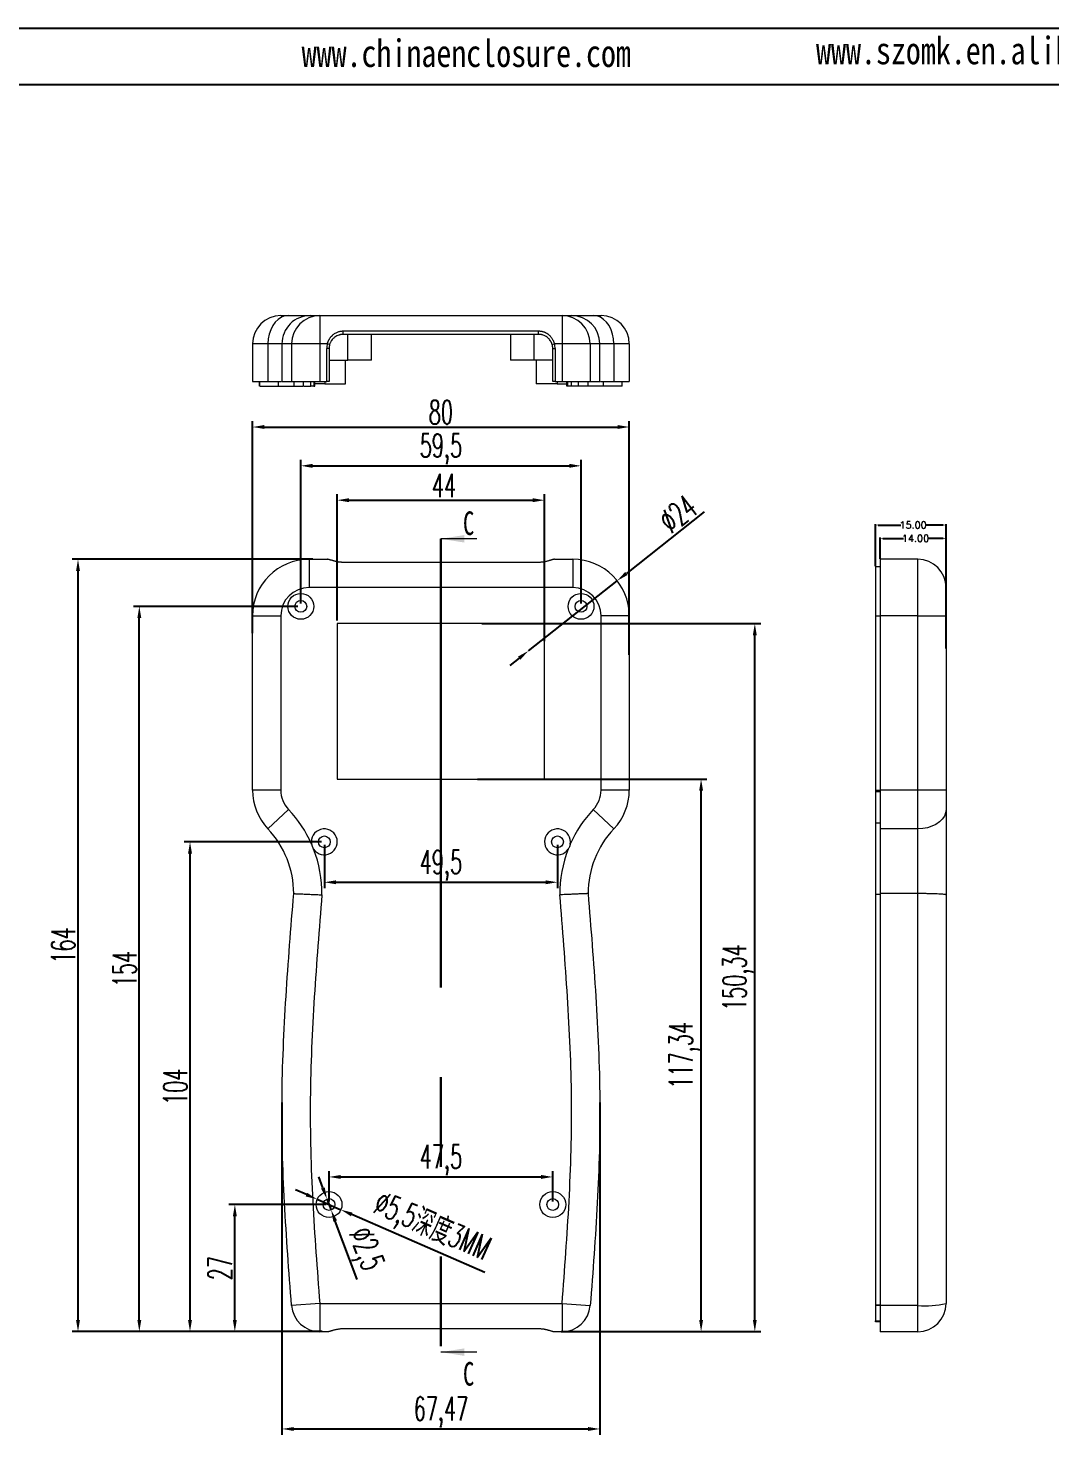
# Model space of a CAD drawing. Header units: inches. Extents: x 1209 to 3085, y 1126 to 1627.
# Drawn here: x 2176.6 to 2393.6, y 1328.6 to 1627.3 of the extents above; entities that cross this region are included whole.
import ezdxf

# ---------------------------------------------------------------- set-up
doc = ezdxf.new("R2010")
doc.units = ezdxf.units.IN
doc.header["$LTSCALE"] = 15
doc.linetypes.add('PHANTOM', pattern=[12.7, 6.35, -1.27, 1.27, -1.27, 1.27, -1.27])
doc.layers.add('文字', color=81, linetype='Continuous')
doc.styles.add('SLDTEXTSTYLE2', font='TXT', dxfattribs={"width": 0.6, "bigfont": 'bigfont'})
doc.styles.add('SLDTEXTSTYLE6', font='TXT', dxfattribs={"width": 0.7})
doc.styles.get("Standard").update_dxf_attribs({"font": 'txt', "bigfont": 'gbcbig.shx'})
doc.styles.add('宋体', font='', dxfattribs={"width": 0.8, "height": 3.5})
doc.styles.get('宋体').set_extended_font_data('SimSun')
doc.dimstyles.new('2', dxfattribs={"dimtxt": 1.5, "dimasz": 0.6, "dimexe": 0.18, "dimexo": 0.0625, "dimgap": 0.09, "dimtad": 0, "dimtih": 1, "dimtoh": 1, "dimzin": 0, "dimdsep": 46, "dimtxsty": 'Standard', "dimcen": 0, "dimadec": 0, "dimazin": 2, "dimtfac": 1, "dimtofl": 0, "dimtmove": 0, "dimatfit": 3, "dimfxl": 1, "dimtolj": 1, "dimtzin": 0, "dimarcsym": 0})
doc.dimstyles.new('5', dxfattribs={"dimtxt": 5, "dimasz": 2.5, "dimexe": 1.25, "dimexo": 0.625, "dimtad": 1, "dimtxsty": 'SLDTEXTSTYLE2', "dimcen": 2.5, "dimclrd": 256, "dimclre": 256, "dimclrt": 256, "dimadec": 0, "dimazin": 0, "dimtfac": 1, "dimtmove": 0, "dimatfit": 3, "dimfxl": 1, "dimarcsym": 0})

# ---------------------------------------------------------------- blocks, each defined once
blk = doc.blocks.new('*D81')
at = {"color": 0, "lineweight": -2, "transparency": 16777216}
for p, q in [((2356.53, 1513.09), (2356.53, 1521.97)), ((2357.13, 1521.79), (2361.94, 1521.79)), ((2370.93, 1521.79), (2367.12, 1521.79)), ((2371.53, 1505.59), (2371.53, 1521.97))]:
    blk.add_line(p, q, dxfattribs=at)
at = {"color": 0, "transparency": 16777216}
for points in [[(2357.13, 1521.89), (2357.13, 1521.69), (2356.53, 1521.79)], [(2370.93, 1521.89), (2370.93, 1521.69), (2371.53, 1521.79)]]:
    blk.add_solid(points, dxfattribs=at)
at = {"layer": 'Defpoints', "color": 0, "transparency": 16777216}
for p in [(2371.53, 1521.79), (2356.53, 1513.03), (2371.53, 1505.53)]:
    blk.add_point(p, dxfattribs=at)
at = {"color": 0, "transparency": 16777216, "insert": (2364.53, 1521.79), "char_height": 1.5, "attachment_point": 5}
blk.add_mtext('\\A1;15.00', dxfattribs=at)
blk = doc.blocks.new('*D82')
at = {"color": 0, "lineweight": -2, "transparency": 16777216}
for p, q in [((2357.53, 1514.59), (2357.53, 1519.15)), ((2358.13, 1518.97), (2362.47, 1518.97)), ((2370.93, 1518.97), (2367.65, 1518.97)), ((2371.53, 1495.59), (2371.53, 1519.15))]:
    blk.add_line(p, q, dxfattribs=at)
at = {"color": 0, "transparency": 16777216}
for points in [[(2358.13, 1519.07), (2358.13, 1518.87), (2357.53, 1518.97)], [(2370.93, 1519.07), (2370.93, 1518.87), (2371.53, 1518.97)]]:
    blk.add_solid(points, dxfattribs=at)
at = {"layer": 'Defpoints', "color": 0, "transparency": 16777216}
for p in [(2371.53, 1518.97), (2357.53, 1514.53), (2371.53, 1495.52)]:
    blk.add_point(p, dxfattribs=at)
at = {"color": 0, "transparency": 16777216, "insert": (2365.06, 1518.97), "char_height": 1.5, "attachment_point": 5}
blk.add_mtext('\\A1;14.00', dxfattribs=at)
blk = doc.blocks.new('*D83')
at = {"lineweight": -2, "transparency": 16777216}
for p, q in [((2224.28, 1498.82), (2224.28, 1543.86)), ((2226.78, 1542.61), (2301.78, 1542.61)), ((2304.28, 1494.27), (2304.28, 1543.86))]:
    blk.add_line(p, q, dxfattribs=at)
at = {"transparency": 16777216}
for points in [[(2226.78, 1543.03), (2226.78, 1542.2), (2224.28, 1542.61)], [(2301.78, 1543.03), (2301.78, 1542.2), (2304.28, 1542.61)]]:
    blk.add_solid(points, dxfattribs=at)
at = {"layer": 'Defpoints', "color": 0, "transparency": 16777216}
for p in [(2304.28, 1542.61), (2224.28, 1498.2), (2304.28, 1493.64)]:
    blk.add_point(p, dxfattribs=at)
at = {"transparency": 16777216, "insert": (2264.28, 1545.74), "char_height": 5, "attachment_point": 5, "style": 'SLDTEXTSTYLE2'}
blk.add_mtext('80', dxfattribs=at)
blk = doc.blocks.new('*D84')
at = {"lineweight": -2, "transparency": 16777216}
for p, q in [((2237.11, 1514.53), (2185.98, 1514.53)), ((2187.23, 1353.03), (2187.23, 1512.03)), ((2238.75, 1350.53), (2185.98, 1350.53))]:
    blk.add_line(p, q, dxfattribs=at)
at = {"transparency": 16777216}
for points in [[(2186.81, 1512.03), (2187.64, 1512.03), (2187.23, 1514.53)], [(2186.81, 1353.03), (2187.64, 1353.03), (2187.23, 1350.53)]]:
    blk.add_solid(points, dxfattribs=at)
at = {"layer": 'Defpoints', "color": 0, "transparency": 16777216}
for p in [(2187.23, 1514.53), (2237.74, 1514.53), (2239.37, 1350.53)]:
    blk.add_point(p, dxfattribs=at)
at = {"transparency": 16777216, "insert": (2184.1, 1432.53), "char_height": 5, "attachment_point": 5, "rotation": 90, "style": 'SLDTEXTSTYLE2'}
blk.add_mtext('164', dxfattribs=at)
blk = doc.blocks.new('*D85')
at = {"lineweight": -2, "transparency": 16777216}
for p, q in [((2239.91, 1377.53), (2219.28, 1377.53)), ((2220.53, 1353.03), (2220.53, 1375.03)), ((2222.45, 1350.53), (2219.28, 1350.53))]:
    blk.add_line(p, q, dxfattribs=at)
at = {"transparency": 16777216}
for points in [[(2220.11, 1375.03), (2220.95, 1375.03), (2220.53, 1377.53)], [(2220.11, 1353.03), (2220.95, 1353.03), (2220.53, 1350.53)]]:
    blk.add_solid(points, dxfattribs=at)
at = {"layer": 'Defpoints', "color": 0, "transparency": 16777216}
for p in [(2220.53, 1377.53), (2240.53, 1377.53), (2223.07, 1350.53)]:
    blk.add_point(p, dxfattribs=at)
at = {"transparency": 16777216, "insert": (2217.4, 1364.03), "char_height": 5, "attachment_point": 5, "rotation": 90, "style": 'SLDTEXTSTYLE2'}
blk.add_mtext('27', dxfattribs=at)
blk = doc.blocks.new('*D86')
at = {"lineweight": -2, "transparency": 16777216}
for p, q in [((2238.91, 1454.53), (2209.76, 1454.53)), ((2211.01, 1353.03), (2211.01, 1452.03)), ((2216.53, 1350.53), (2209.76, 1350.53))]:
    blk.add_line(p, q, dxfattribs=at)
at = {"transparency": 16777216}
for points in [[(2210.59, 1452.03), (2211.43, 1452.03), (2211.01, 1454.53)], [(2210.59, 1353.03), (2211.43, 1353.03), (2211.01, 1350.53)]]:
    blk.add_solid(points, dxfattribs=at)
at = {"layer": 'Defpoints', "color": 0, "transparency": 16777216}
for p in [(2211.01, 1454.53), (2239.53, 1454.53), (2217.15, 1350.53)]:
    blk.add_point(p, dxfattribs=at)
at = {"transparency": 16777216, "insert": (2207.89, 1402.53), "char_height": 5, "attachment_point": 5, "rotation": 90, "style": 'SLDTEXTSTYLE2'}
blk.add_mtext('104', dxfattribs=at)
blk = doc.blocks.new('*D87')
at = {"lineweight": -2, "transparency": 16777216}
for p, q in [((2233.91, 1504.53), (2199, 1504.53)), ((2200.25, 1353.03), (2200.25, 1502.03)), ((2239.04, 1350.53), (2199, 1350.53))]:
    blk.add_line(p, q, dxfattribs=at)
at = {"transparency": 16777216}
for points in [[(2199.83, 1502.03), (2200.67, 1502.03), (2200.25, 1504.53)], [(2199.83, 1353.03), (2200.67, 1353.03), (2200.25, 1350.53)]]:
    blk.add_solid(points, dxfattribs=at)
at = {"layer": 'Defpoints', "color": 0, "transparency": 16777216}
for p in [(2200.25, 1504.53), (2234.53, 1504.53), (2239.67, 1350.53)]:
    blk.add_point(p, dxfattribs=at)
at = {"transparency": 16777216, "insert": (2197.13, 1427.53), "char_height": 5, "attachment_point": 5, "rotation": 90, "style": 'SLDTEXTSTYLE2'}
blk.add_mtext('154', dxfattribs=at)
blk = doc.blocks.new('*D88')
at = {"lineweight": -2, "transparency": 16777216}
for p, q in [((2272.04, 1467.87), (2320.77, 1467.87)), ((2319.52, 1353.03), (2319.52, 1465.37)), ((2289.81, 1350.53), (2320.77, 1350.53))]:
    blk.add_line(p, q, dxfattribs=at)
at = {"transparency": 16777216}
for points in [[(2319.11, 1465.37), (2319.94, 1465.37), (2319.52, 1467.87)], [(2319.11, 1353.03), (2319.94, 1353.03), (2319.52, 1350.53)]]:
    blk.add_solid(points, dxfattribs=at)
at = {"layer": 'Defpoints', "color": 0, "transparency": 16777216}
for p in [(2271.42, 1467.87), (2319.52, 1467.87), (2289.19, 1350.53)]:
    blk.add_point(p, dxfattribs=at)
at = {"transparency": 16777216, "insert": (2315.98, 1409.2), "char_height": 5, "attachment_point": 5, "rotation": 90, "style": 'SLDTEXTSTYLE2'}
blk.add_mtext('117,34', dxfattribs=at)
blk = doc.blocks.new('*D89')
at = {"lineweight": -2, "transparency": 16777216}
for p, q in [((2272.97, 1500.87), (2332.18, 1500.87)), ((2330.93, 1353.03), (2330.93, 1498.37)), ((2289.81, 1350.53), (2332.18, 1350.53))]:
    blk.add_line(p, q, dxfattribs=at)
at = {"transparency": 16777216}
for points in [[(2330.51, 1498.37), (2331.34, 1498.37), (2330.93, 1500.87)], [(2330.51, 1353.03), (2331.34, 1353.03), (2330.93, 1350.53)]]:
    blk.add_solid(points, dxfattribs=at)
at = {"layer": 'Defpoints', "color": 0, "transparency": 16777216}
for p in [(2272.35, 1500.87), (2330.93, 1500.87), (2289.19, 1350.53)]:
    blk.add_point(p, dxfattribs=at)
at = {"transparency": 16777216, "insert": (2327.38, 1425.7), "char_height": 5, "attachment_point": 5, "rotation": 90, "style": 'SLDTEXTSTYLE2'}
blk.add_mtext('150,34', dxfattribs=at)
blk = doc.blocks.new('*D90')
at = {"lineweight": -2, "transparency": 16777216}
for p, q in [((2242.28, 1501.5), (2242.28, 1528.32)), ((2244.78, 1527.07), (2283.78, 1527.07)), ((2286.28, 1497.14), (2286.28, 1528.32))]:
    blk.add_line(p, q, dxfattribs=at)
at = {"transparency": 16777216}
for points in [[(2244.78, 1527.49), (2244.78, 1526.65), (2242.28, 1527.07)], [(2283.78, 1527.49), (2283.78, 1526.65), (2286.28, 1527.07)]]:
    blk.add_solid(points, dxfattribs=at)
at = {"layer": 'Defpoints', "color": 0, "transparency": 16777216}
for p in [(2286.28, 1527.07), (2242.28, 1500.87), (2286.28, 1496.51)]:
    blk.add_point(p, dxfattribs=at)
at = {"transparency": 16777216, "insert": (2264.92, 1530.2), "char_height": 5, "attachment_point": 5, "style": 'SLDTEXTSTYLE2'}
blk.add_mtext('44', dxfattribs=at)
blk = doc.blocks.new('*D91')
at = {"lineweight": -2, "transparency": 16777216}
for p, q in [((2234.53, 1505.15), (2234.53, 1535.62)), ((2294.03, 1505.15), (2294.03, 1535.62)), ((2237.03, 1534.37), (2291.53, 1534.37))]:
    blk.add_line(p, q, dxfattribs=at)
at = {"transparency": 16777216}
for points in [[(2237.03, 1534.79), (2237.03, 1533.95), (2234.53, 1534.37)], [(2291.53, 1534.79), (2291.53, 1533.95), (2294.03, 1534.37)]]:
    blk.add_solid(points, dxfattribs=at)
at = {"layer": 'Defpoints', "color": 0, "transparency": 16777216}
for p in [(2294.03, 1534.37), (2234.53, 1504.53), (2294.03, 1504.53)]:
    blk.add_point(p, dxfattribs=at)
at = {"transparency": 16777216, "insert": (2264.28, 1537.91), "char_height": 5, "attachment_point": 5, "style": 'SLDTEXTSTYLE2'}
blk.add_mtext('59,5', dxfattribs=at)
blk = doc.blocks.new('*D92')
at = {"lineweight": -2, "transparency": 16777216}
for p, q in [((2239.53, 1453.9), (2239.53, 1444.7)), ((2289.03, 1453.9), (2289.03, 1444.7)), ((2242.03, 1445.95), (2286.53, 1445.95))]:
    blk.add_line(p, q, dxfattribs=at)
at = {"transparency": 16777216}
for points in [[(2242.03, 1446.36), (2242.03, 1445.53), (2239.53, 1445.95)], [(2286.53, 1446.36), (2286.53, 1445.53), (2289.03, 1445.95)]]:
    blk.add_solid(points, dxfattribs=at)
at = {"layer": 'Defpoints', "color": 0, "transparency": 16777216}
for p in [(2239.53, 1454.53), (2289.03, 1454.53), (2289.03, 1445.95)]:
    blk.add_point(p, dxfattribs=at)
at = {"transparency": 16777216, "insert": (2264.28, 1449.49), "char_height": 5, "attachment_point": 5, "style": 'SLDTEXTSTYLE2'}
blk.add_mtext('49,5', dxfattribs=at)
blk = doc.blocks.new('*D93')
at = {"lineweight": -2, "transparency": 16777216}
for p, q in [((2240.53, 1378.15), (2240.53, 1384.63)), ((2243.03, 1383.38), (2285.53, 1383.38)), ((2288.03, 1378.15), (2288.03, 1384.63))]:
    blk.add_line(p, q, dxfattribs=at)
at = {"transparency": 16777216}
for points in [[(2243.03, 1383.8), (2243.03, 1382.96), (2240.53, 1383.38)], [(2285.53, 1383.8), (2285.53, 1382.96), (2288.03, 1383.38)]]:
    blk.add_solid(points, dxfattribs=at)
at = {"layer": 'Defpoints', "color": 0, "transparency": 16777216}
for p in [(2288.03, 1383.38), (2240.53, 1377.53), (2288.03, 1377.53)]:
    blk.add_point(p, dxfattribs=at)
at = {"transparency": 16777216, "insert": (2264.28, 1386.92), "char_height": 5, "attachment_point": 5, "style": 'SLDTEXTSTYLE2'}
blk.add_mtext('47,5', dxfattribs=at)
blk = doc.blocks.new('*D94')
at = {"lineweight": -2, "transparency": 16777216}
for p, q in [((2230.54, 1399.18), (2230.54, 1328.62)), ((2298.02, 1399.18), (2298.02, 1328.62)), ((2233.04, 1329.87), (2295.52, 1329.87))]:
    blk.add_line(p, q, dxfattribs=at)
at = {"transparency": 16777216}
for points in [[(2233.04, 1330.28), (2233.04, 1329.45), (2230.54, 1329.87)], [(2295.52, 1330.28), (2295.52, 1329.45), (2298.02, 1329.87)]]:
    blk.add_solid(points, dxfattribs=at)
at = {"layer": 'Defpoints', "color": 0, "transparency": 16777216}
for p in [(2230.54, 1399.8), (2298.02, 1399.8), (2298.02, 1329.87)]:
    blk.add_point(p, dxfattribs=at)
at = {"transparency": 16777216, "insert": (2264.28, 1333.41), "char_height": 5, "attachment_point": 5, "style": 'SLDTEXTSTYLE2'}
blk.add_mtext('67,47', dxfattribs=at)
blk = doc.blocks.new('*D95')
at = {"lineweight": -2, "transparency": 16777216}
for p, q in [((2235.72, 1379.63), (2233.43, 1380.63)), ((2238.01, 1378.63), (2243.05, 1376.42)), ((2273.59, 1363.06), (2245.34, 1375.42))]:
    blk.add_line(p, q, dxfattribs=at)
at = {"transparency": 16777216}
for points in [[(2235.89, 1380.01), (2235.55, 1379.25), (2238.01, 1378.63)], [(2245.51, 1375.8), (2245.17, 1375.04), (2243.05, 1376.42)]]:
    blk.add_solid(points, dxfattribs=at)
at = {"layer": 'Defpoints', "color": 0, "transparency": 16777216}
for p in [(2238.01, 1378.63), (2243.05, 1376.42)]:
    blk.add_point(p, dxfattribs=at)
at = {"transparency": 16777216, "insert": (2262.21, 1372.4), "char_height": 5, "attachment_point": 5, "rotation": 336.3673, "style": 'SLDTEXTSTYLE2'}
blk.add_mtext('{\\Ftxt,bigfont|c134;∅5,5\\fSimSun|b0|i0|c134|p2;深度\\Ftxt,bigfont|c134;3MM}', dxfattribs=at)
blk = doc.blocks.new('*D96')
at = {"lineweight": -2, "transparency": 16777216}
for p, q in [((2239.22, 1381.04), (2238.34, 1383.38)), ((2240.09, 1378.7), (2240.97, 1376.36)), ((2246.49, 1361.6), (2241.84, 1374.01))]:
    blk.add_line(p, q, dxfattribs=at)
at = {"transparency": 16777216}
for points in [[(2239.61, 1381.18), (2238.83, 1380.89), (2240.09, 1378.7)], [(2242.23, 1374.16), (2241.45, 1373.87), (2240.97, 1376.36)]]:
    blk.add_solid(points, dxfattribs=at)
at = {"layer": 'Defpoints', "color": 0, "transparency": 16777216}
for p in [(2240.09, 1378.7), (2240.97, 1376.36)]:
    blk.add_point(p, dxfattribs=at)
at = {"transparency": 16777216, "insert": (2247.92, 1367.88), "char_height": 5, "attachment_point": 5, "rotation": 290.5135, "style": 'SLDTEXTSTYLE2'}
blk.add_mtext('∅2,5', dxfattribs=at)
blk = doc.blocks.new('*D97')
at = {"lineweight": -2, "transparency": 16777216}
for p, q in [((2320.21, 1524.58), (2303.66, 1511.51)), ((2282.86, 1495.09), (2301.7, 1509.96)), ((2280.9, 1493.54), (2278.94, 1491.99))]:
    blk.add_line(p, q, dxfattribs=at)
at = {"transparency": 16777216}
for points in [[(2303.4, 1511.84), (2303.92, 1511.19), (2301.7, 1509.96)], [(2280.64, 1493.87), (2281.16, 1493.21), (2282.86, 1495.09)]]:
    blk.add_solid(points, dxfattribs=at)
at = {"layer": 'Defpoints', "color": 0, "transparency": 16777216}
for p in [(2301.7, 1509.96), (2282.86, 1495.09)]:
    blk.add_point(p, dxfattribs=at)
at = {"transparency": 16777216, "insert": (2314.64, 1524.17), "char_height": 5, "attachment_point": 5, "rotation": 38.2998, "style": 'SLDTEXTSTYLE2'}
blk.add_mtext('∅24', dxfattribs=at)

msp = doc.modelspace()

# ---------------------------------------------------------------- linework, layer by layer
for p, q in [((1975.607, 1627.302), (2685.077, 1627.302)), ((1993.965, 1615.358), (2673.133, 1615.358))]:
    msp.add_line(p, q)
at = {"color": 7, "linetype": 'Continuous', "lineweight": 15}
for p, q in [((2230.28, 1566.274), (2231.921, 1566.274)), ((2231.921, 1566.274), (2236.533, 1566.274)), ((2238.568, 1566.274), (2238.568, 1560.274)), ((2238.568, 1566.274), (2289.993, 1566.274)), ((2289.993, 1566.274), (2289.993, 1560.274)), ((2292.028, 1566.274), (2296.64, 1566.274)), ((2296.64, 1566.274), (2298.28, 1566.274)), ((2243.53, 1562.274), (2243.53, 1563.002)), ((2243.53, 1563.002), (2285.03, 1563.002)), ((2285.03, 1562.274), (2243.53, 1562.274)), ((2244.53, 1556.774), (2244.53, 1562.274)), ((2249.53, 1556.774), (2249.53, 1562.274)), ((2279.03, 1562.274), (2279.03, 1556.774)), ((2284.03, 1562.274), (2284.03, 1556.774)), ((2285.03, 1562.274), (2285.03, 1563.002)), ((2224.28, 1560.274), (2224.28, 1552.274)), ((2227.562, 1560.274), (2224.28, 1560.274)), ((2227.562, 1560.274), (2227.562, 1552.274)), ((2230.53, 1560.274), (2230.53, 1552.274)), ((2230.587, 1560.274), (2230.582, 1560.274)), ((2232.587, 1560.274), (2232.587, 1552.274)), ((2238.568, 1560.274), (2232.587, 1560.274)), ((2240.176, 1560.274), (2238.568, 1560.274)), ((2238.568, 1560.274), (2238.568, 1552.274)), ((2240.53, 1559.274), (2240.03, 1559.274)), ((2240.03, 1552.274), (2240.03, 1559.274)), ((2240.655, 1560.132), (2240.176, 1560.274)), ((2240.53, 1559.274), (2240.53, 1552.274)), ((2287.905, 1560.132), (2288.384, 1560.274)), ((2288.03, 1559.274), (2288.53, 1559.274)), ((2288.03, 1552.274), (2288.03, 1559.274)), ((2289.993, 1560.274), (2288.384, 1560.274)), ((2288.53, 1559.274), (2288.53, 1552.274)), ((2289.993, 1560.274), (2289.993, 1552.274)), ((2295.974, 1560.274), (2289.993, 1560.274)), ((2295.974, 1560.274), (2295.974, 1552.274)), ((2297.979, 1560.274), (2297.974, 1560.274)), ((2298.03, 1552.274), (2298.03, 1560.274)), ((2300.999, 1560.274), (2300.999, 1552.274)), ((2304.28, 1560.274), (2300.999, 1560.274)), ((2304.28, 1560.274), (2304.28, 1552.274)), ((2240.53, 1556.774), (2244.53, 1556.774)), ((2244.03, 1551.774), (2244.03, 1556.774)), ((2249.53, 1556.774), (2244.53, 1556.774)), ((2284.03, 1556.774), (2279.03, 1556.774)), ((2288.03, 1556.774), (2284.03, 1556.774)), ((2284.53, 1556.774), (2284.53, 1551.774)), ((2224.28, 1552.274), (2227.562, 1552.274)), ((2225.78, 1551.274), (2225.78, 1552.274)), ((2225.831, 1551.274), (2225.831, 1552.274)), ((2227.562, 1552.274), (2230.452, 1552.274)), ((2229.765, 1551.274), (2229.765, 1552.274)), ((2229.765, 1551.274), (2229.77, 1551.274)), ((2229.77, 1551.274), (2229.77, 1552.274)), ((2229.77, 1551.274), (2232.955, 1551.274)), ((2232.587, 1552.274), (2238.568, 1552.274)), ((2233.031, 1552.274), (2233.031, 1551.274)), ((2235.079, 1551.274), (2235.079, 1552.274)), ((2235.079, 1551.274), (2235.091, 1551.274)), ((2235.091, 1551.274), (2235.091, 1552.274)), ((2236.629, 1551.274), (2236.629, 1552.274)), ((2237.303, 1551.274), (2236.629, 1551.274)), ((2237.303, 1552.274), (2237.303, 1551.274)), ((2237.303, 1551.274), (2237.53, 1551.274)), ((2237.53, 1551.274), (2237.53, 1552.274)), ((2239.626, 1551.774), (2237.53, 1551.774)), ((2238.568, 1552.274), (2240.03, 1552.274)), ((2239.626, 1552.274), (2239.626, 1551.774)), ((2239.626, 1551.774), (2244.03, 1551.774)), ((2240.53, 1552.274), (2240.03, 1552.274)), ((2288.934, 1551.774), (2284.53, 1551.774)), ((2288.53, 1552.274), (2288.03, 1552.274)), ((2288.53, 1552.274), (2289.993, 1552.274)), ((2288.934, 1552.274), (2288.934, 1551.774)), ((2288.934, 1551.774), (2291.03, 1551.774)), ((2289.993, 1552.274), (2295.974, 1552.274)), ((2291.03, 1551.274), (2291.03, 1552.274)), ((2291.257, 1551.274), (2291.03, 1551.274)), ((2291.257, 1551.274), (2291.257, 1552.274)), ((2291.932, 1551.274), (2291.257, 1551.274)), ((2291.932, 1552.274), (2291.932, 1551.274)), ((2293.47, 1551.274), (2293.47, 1552.274)), ((2293.482, 1551.274), (2293.47, 1551.274)), ((2293.482, 1551.274), (2293.482, 1552.274)), ((2295.53, 1551.274), (2295.53, 1552.274)), ((2298.791, 1551.274), (2295.606, 1551.274)), ((2298.141, 1552.274), (2300.999, 1552.274)), ((2298.791, 1551.274), (2298.791, 1552.274)), ((2298.796, 1551.274), (2298.791, 1551.274)), ((2298.796, 1551.274), (2298.796, 1552.274)), ((2300.999, 1552.274), (2304.28, 1552.274)), ((2302.73, 1551.274), (2302.73, 1552.274)), ((2302.78, 1551.274), (2302.78, 1552.274)), ((2236.28, 1514.526), (2236.28, 1508.526)), ((2236.28, 1514.526), (2240.176, 1514.526)), ((2288.384, 1514.526), (2292.28, 1514.526)), ((2292.28, 1514.526), (2292.28, 1508.526)), ((2357.534, 1514.526), (2357.534, 1502.526)), ((2365.534, 1514.526), (2357.534, 1514.526)), ((2365.534, 1502.526), (2365.534, 1514.526)), ((2285.03, 1513.871), (2243.53, 1513.871)), ((2356.534, 1513.026), (2357.534, 1513.026)), ((2356.534, 1513.026), (2356.534, 1502.526)), ((2292.28, 1508.526), (2236.28, 1508.526)), ((2371.534, 1508.526), (2371.534, 1502.526)), ((2224.28, 1502.526), (2230.28, 1502.526)), ((2224.28, 1465.526), (2224.28, 1502.526)), ((2230.28, 1502.526), (2230.28, 1465.526)), ((2298.28, 1465.526), (2298.28, 1502.526)), ((2304.28, 1502.526), (2298.28, 1502.526)), ((2304.28, 1502.526), (2304.28, 1465.526)), ((2356.534, 1502.526), (2357.534, 1502.526)), ((2356.534, 1502.526), (2356.534, 1465.526)), ((2357.534, 1502.526), (2357.534, 1465.526)), ((2365.534, 1502.526), (2357.534, 1502.526)), ((2365.534, 1465.526), (2365.534, 1502.526)), ((2365.534, 1502.526), (2371.534, 1502.526)), ((2371.534, 1502.526), (2371.534, 1465.526)), ((2242.28, 1500.871), (2242.28, 1467.871)), ((2286.28, 1500.871), (2242.28, 1500.871)), ((2286.28, 1467.871), (2286.28, 1500.871)), ((2242.28, 1467.871), (2286.28, 1467.871)), ((2230.28, 1465.526), (2224.28, 1465.526)), ((2304.28, 1465.526), (2298.28, 1465.526)), ((2356.534, 1465.526), (2356.534, 1465.213)), ((2356.534, 1465.526), (2357.534, 1465.526)), ((2356.534, 1465.213), (2357.534, 1465.213)), ((2365.534, 1465.526), (2357.534, 1465.526)), ((2357.534, 1465.526), (2357.534, 1457.281)), ((2365.534, 1457.281), (2365.534, 1465.526)), ((2371.534, 1465.526), (2365.534, 1465.526)), ((2371.534, 1465.526), (2371.534, 1461.404)), ((2231.921, 1461.404), (2227.562, 1457.281)), ((2300.999, 1457.281), (2296.64, 1461.404)), ((2371.534, 1461.404), (2371.534, 1454.008)), ((2356.534, 1458.578), (2357.534, 1458.578)), ((2356.534, 1458.578), (2356.534, 1458.573)), ((2356.534, 1458.573), (2357.534, 1458.573)), ((2356.534, 1458.573), (2356.534, 1443.435)), ((2365.534, 1457.281), (2357.534, 1457.281)), ((2357.534, 1457.281), (2357.534, 1443.539)), ((2365.534, 1443.539), (2365.534, 1457.281)), ((2371.534, 1452.982), (2371.534, 1443.282)), ((2356.534, 1443.435), (2357.534, 1443.435)), ((2365.534, 1443.539), (2357.534, 1443.539)), ((2238.568, 1356.526), (2232.587, 1356.051)), ((2238.568, 1356.526), (2289.993, 1356.526)), ((2238.568, 1356.526), (2238.568, 1350.526)), ((2289.993, 1356.526), (2295.974, 1356.051)), ((2289.993, 1356.526), (2289.993, 1350.526)), ((2356.534, 1356.249), (2357.534, 1356.249)), ((2356.534, 1356.249), (2356.534, 1356.154)), ((2356.534, 1356.154), (2357.534, 1356.154)), ((2365.534, 1356.051), (2357.534, 1356.051)), ((2357.534, 1356.051), (2357.534, 1350.526)), ((2365.534, 1350.526), (2365.534, 1356.051)), ((2240.176, 1350.526), (2238.568, 1350.526)), ((2243.53, 1351.182), (2285.03, 1351.182)), ((2289.993, 1350.526), (2288.384, 1350.526)), ((2356.534, 1352.863), (2357.534, 1352.863)), ((2356.534, 1352.602), (2356.534, 1352.863)), ((2357.534, 1352.602), (2356.534, 1352.602)), ((2365.534, 1350.526), (2357.534, 1350.526))]:
    msp.add_line(p, q, dxfattribs=at)
at = {"color": 8, "linetype": 'Continuous', "lineweight": 15}
for p, q in [((2230.444, 1560.274), (2227.562, 1560.274)), ((2300.999, 1560.274), (2298.03, 1560.274)), ((2357.534, 1356.328), (2357.534, 1356.204))]:
    msp.add_line(p, q, dxfattribs=at)
at = {"color": 1, "linetype": 'PHANTOM', "lineweight": 30}
msp.add_line((2264.28, 1518.871), (2264.28, 1346.182), dxfattribs=at)
at = {"color": 7, "linetype": 'Continuous', "lineweight": 0}
for p, q in [((2271.88, 1518.871), (2264.28, 1518.871)), ((2271.88, 1346.182), (2264.28, 1346.182))]:
    msp.add_line(p, q, dxfattribs=at)
at = {"color": 7, "linetype": 'Continuous', "lineweight": 15, "flags": 128}
for points in [[(2231.921, 1566.274), (2231.164, 1566.183), (2230.43, 1565.913), (2229.741, 1565.471), (2229.119, 1564.871), (2228.582, 1564.131), (2228.146, 1563.274), (2227.825, 1562.327), (2227.628, 1561.316), (2227.562, 1560.274)], [(2300.999, 1560.274), (2300.933, 1561.316), (2300.736, 1562.327), (2300.415, 1563.274), (2299.979, 1564.131), (2299.442, 1564.871), (2298.819, 1565.471), (2298.131, 1565.913), (2297.397, 1566.183), (2296.64, 1566.274)], [(2371.534, 1461.404), (2371.443, 1460.688), (2371.172, 1459.994), (2370.73, 1459.342), (2370.13, 1458.754), (2369.391, 1458.246), (2368.534, 1457.833), (2367.586, 1457.53), (2366.576, 1457.344), (2365.534, 1457.281)]]:
    msp.add_lwpolyline(points, dxfattribs=at)
at = {"color": 7, "linetype": 'Continuous', "lineweight": 15}
for centre, radius in [((2234.53, 1504.526), 2.75), ((2234.53, 1504.526), 1.25), ((2294.03, 1504.526), 2.75), ((2294.03, 1504.526), 1.25), ((2239.53, 1454.526), 1.25), ((2289.03, 1454.526), 1.25), ((2240.53, 1377.526), 2.75), ((2288.03, 1377.526), 2.75), ((2240.53, 1377.526), 1.25), ((2288.03, 1377.526), 1.25)]:
    msp.add_circle(centre, radius, dxfattribs=at)
for centre, radius, start, end in [((2230.28, 1560.274), 6, 90, 180), ((2236.533, 1560.275), 6, 89.95504, 180.06406), ((2238.578, 1560.283), 5.991, 90.09403, 180.08571), ((2289.983, 1560.283), 5.991, 359.91429, 89.90597), ((2292.028, 1560.275), 6, 0.06215, 90.04419), ((2298.28, 1560.274), 6, 0, 90), ((2243.53, 1559.274), 3.5, 163.39845, 180), ((2243.53, 1559.274), 3, 163.39845, 180), ((2285.03, 1559.274), 3, 0, 16.60155), ((2285.03, 1559.274), 3.5, 0, 16.60155), ((2236.28, 1502.526), 12, 90, 180), ((2292.28, 1502.526), 12, 0, 90), ((2365.534, 1508.526), 6, 0, 90), ((2236.28, 1502.526), 6, 90, 180), ((2292.28, 1502.526), 6, 0, 90), ((2236.28, 1465.526), 12, 180, 223.40101), ((2236.28, 1465.526), 6, 180, 223.40101), ((2292.28, 1465.526), 6, 316.59899, 0), ((2292.28, 1465.526), 12, 316.59899, 0), ((2213.03, 1443.539), 26, 23.74315, 43.40101), ((2315.53, 1443.539), 26, 136.59899, 156.25685), ((2213.03, 1443.539), 20, 0, 43.40101), ((2239.53, 1454.526), 2.75, 214.16798, 190.87096), ((2289.03, 1454.526), 2.75, 349.12904, 325.83202), ((2315.53, 1443.539), 20, 136.59899, 180), ((2213.03, 1443.539), 26, 359.43298, 21.2958), ((2315.53, 1443.539), 26, 158.7042, 180.56702), ((2238.568, 1356.526), 6, 184.54524, 270), ((2289.993, 1356.526), 6, 270, 355.45476), ((2366.963, 1376.108), 20.109, 265.92378, 283.13802), ((2365.534, 1356.526), 6, 270, 0)]:
    msp.add_arc(centre, radius, start, end, dxfattribs=at)
for points, knots in [([(2236.586, 1566.274), (2236.584, 1566.274), (2236.579, 1566.274), (2237.004, 1566.274), (2237.691, 1566.274), (2238.276, 1566.274), (2238.568, 1566.274)], [0, 0, 0, 0, 0.14658083, 0.43126246, 0.71559748, 1, 1, 1, 1]), ([(2289.993, 1566.274), (2290.285, 1566.274), (2290.87, 1566.274), (2291.556, 1566.274), (2291.981, 1566.274), (2291.977, 1566.274), (2291.975, 1566.274)], [0, 0, 0, 0, 0.2843465, 0.5687375, 0.8531077, 1, 1, 1, 1]), ([(2240.176, 1560.274), (2240.193, 1560.335), (2240.227, 1560.455), (2240.287, 1560.632), (2240.355, 1560.804), (2240.429, 1560.971), (2240.512, 1561.133), (2240.602, 1561.29), (2240.699, 1561.442), (2240.804, 1561.589), (2240.916, 1561.73), (2241.035, 1561.867), (2241.163, 1561.998), (2241.297, 1562.124), (2241.48, 1562.28), (2241.713, 1562.453), (2242.001, 1562.628), (2242.296, 1562.769), (2242.596, 1562.876), (2242.902, 1562.951), (2243.215, 1562.996), (2243.425, 1563), (2243.53, 1563.002)], [0, 0, 0, 0, 0.0400673, 0.0797025, 0.1189875, 0.1580067, 0.196846, 0.2355925, 0.2743341, 0.3131586, 0.3521532, 0.3914041, 0.4309957, 0.4710104, 0.5115278, 0.5876969, 0.6605522, 0.7307381, 0.798975, 0.8660459, 0.9327753, 1, 1, 1, 1]), ([(2243.53, 1562.274), (2243.481, 1562.274), (2243.38, 1562.272), (2243.227, 1562.26), (2243.07, 1562.24), (2242.909, 1562.211), (2242.744, 1562.171), (2242.506, 1562.099), (2242.157, 1561.956), (2241.725, 1561.692), (2241.351, 1561.355), (2241.097, 1561.039), (2240.934, 1560.785), (2240.819, 1560.565), (2240.725, 1560.349), (2240.678, 1560.203), (2240.655, 1560.132)], [0, 0, 0, 0, 0.0379912, 0.0773676, 0.1181751, 0.1604546, 0.204243, 0.2495735, 0.3543268, 0.5000159, 0.6471343, 0.7505029, 0.8180305, 0.882042, 0.942653, 1, 1, 1, 1]), ([(2285.03, 1563.002), (2285.087, 1563.002), (2285.201, 1563.001), (2285.37, 1562.989), (2285.538, 1562.968), (2285.704, 1562.938), (2285.869, 1562.899), (2286.032, 1562.851), (2286.193, 1562.794), (2286.352, 1562.727), (2286.51, 1562.65), (2286.666, 1562.563), (2286.82, 1562.467), (2286.973, 1562.36), (2287.163, 1562.213), (2287.38, 1562.02), (2287.613, 1561.773), (2287.82, 1561.508), (2288.002, 1561.226), (2288.156, 1560.925), (2288.287, 1560.608), (2288.352, 1560.386), (2288.384, 1560.274)], [0, 0, 0, 0, 0.036313, 0.0723721, 0.1083068, 0.1442483, 0.1803273, 0.2166733, 0.253413, 0.2906688, 0.3285583, 0.3671933, 0.4066793, 0.4471151, 0.4885925, 0.5633924, 0.6367043, 0.7090588, 0.7810076, 0.8531118, 0.9259288, 1, 1, 1, 1]), ([(2287.905, 1560.132), (2287.891, 1560.179), (2287.861, 1560.274), (2287.806, 1560.417), (2287.742, 1560.562), (2287.667, 1560.708), (2287.582, 1560.855), (2287.446, 1561.061), (2287.209, 1561.355), (2286.835, 1561.692), (2286.404, 1561.956), (2286.029, 1562.11), (2285.737, 1562.194), (2285.494, 1562.242), (2285.259, 1562.27), (2285.105, 1562.273), (2285.03, 1562.274)], [0, 0, 0, 0, 0.03787576, 0.07718523, 0.11797226, 0.1602761, 0.20413191, 0.24957126, 0.35292345, 0.50006918, 0.64571737, 0.75048596, 0.81786579, 0.88182692, 0.94249085, 1, 1, 1, 1]), ([(2230.57, 1552.274), (2230.558, 1552.274), (2230.483, 1552.274), (2230.858, 1552.274), (2231.58, 1552.274), (2232.251, 1552.274), (2232.587, 1552.274)], [0, 0, 0, 0, 0.0605887, 0.3733427, 0.6864898, 1, 1, 1, 1]), ([(2233.05, 1551.274), (2233.045, 1551.274), (2233.024, 1551.274), (2233.162, 1551.274), (2233.435, 1551.274), (2233.78, 1551.274), (2234.113, 1551.274), (2234.408, 1551.274), (2234.696, 1551.274), (2234.893, 1551.274), (2234.983, 1551.274)], [0, 0, 0, 0, 0.0607663, 0.2417611, 0.4217943, 0.5993964, 0.7084863, 0.8100924, 0.9137594, 1, 1, 1, 1]), ([(2235.091, 1551.274), (2235.23, 1551.274), (2235.436, 1551.274), (2235.885, 1551.274), (2236.059, 1551.274), (2236.375, 1551.274), (2236.498, 1551.274), (2236.629, 1551.274)], [0, 0, 0, 0, 0.5, 0.5, 0.75, 0.75, 0.89031896, 0.89031896, 0.89031896, 0.89031896]), ([(2293.469, 1551.274), (2293.448, 1551.274), (2293.407, 1551.274), (2293.332, 1551.274), (2293.249, 1551.274), (2293.157, 1551.274), (2293.056, 1551.274), (2292.947, 1551.274), (2292.81, 1551.274), (2292.64, 1551.274), (2292.426, 1551.274), (2292.193, 1551.274), (2292.018, 1551.274), (2291.932, 1551.274)], [0, 0, 0, 0, 0.09389633, 0.18437271, 0.2715411, 0.35552675, 0.43646965, 0.51452617, 0.58987065, 0.69839032, 0.80235303, 0.90258319, 1, 1, 1, 1]), ([(2295.511, 1551.274), (2295.516, 1551.274), (2295.537, 1551.274), (2295.399, 1551.274), (2295.125, 1551.274), (2294.78, 1551.274), (2294.448, 1551.274), (2294.153, 1551.274), (2293.865, 1551.274), (2293.668, 1551.274), (2293.578, 1551.274)], [0, 0, 0, 0, 0.0607528, 0.2417535, 0.4217853, 0.5993827, 0.7084786, 0.8100862, 0.9137504, 1, 1, 1, 1]), ([(2295.974, 1552.274), (2296.294, 1552.274), (2296.934, 1552.274), (2297.649, 1552.274), (2298.047, 1552.274), (2297.989, 1552.274), (2297.974, 1552.274)], [0, 0, 0, 0, 0.2992647, 0.5982058, 0.896779, 1, 1, 1, 1]), ([(2302.73, 1551.274), (2302.683, 1551.274), (2302.589, 1551.274), (2302.435, 1551.274), (2302.274, 1551.274), (2302.103, 1551.274), (2301.924, 1551.274), (2301.736, 1551.274), (2301.539, 1551.274), (2301.333, 1551.274), (2301.062, 1551.274), (2300.714, 1551.274), (2300.277, 1551.274), (2299.812, 1551.274), (2299.321, 1551.274), (2298.971, 1551.274), (2298.796, 1551.274)], [0, 0, 0, 0, 0.05717655, 0.11399752, 0.17049406, 0.22669788, 0.28264116, 0.33835656, 0.39387712, 0.44923624, 0.50446762, 0.60375479, 0.70274844, 0.80165158, 0.90066781, 1, 1, 1, 1]), ([(2243.53, 1513.871), (2243.473, 1513.871), (2243.36, 1513.871), (2243.19, 1513.877), (2243.022, 1513.888), (2242.856, 1513.903), (2242.692, 1513.922), (2242.529, 1513.945), (2242.368, 1513.972), (2242.209, 1514.003), (2242.051, 1514.036), (2241.895, 1514.073), (2241.741, 1514.112), (2241.588, 1514.153), (2241.398, 1514.205), (2241.18, 1514.269), (2240.948, 1514.338), (2240.741, 1514.4), (2240.559, 1514.453), (2240.404, 1514.493), (2240.273, 1514.521), (2240.209, 1514.524), (2240.176, 1514.526)], [0, 0, 0, 0, 0.036313, 0.0723721, 0.1083068, 0.1442483, 0.1803273, 0.2166733, 0.253413, 0.2906688, 0.3285583, 0.3671933, 0.4066793, 0.4471151, 0.4885925, 0.5633924, 0.6367043, 0.7090588, 0.7810076, 0.8531118, 0.9259288, 1, 1, 1, 1]), ([(2288.384, 1514.526), (2288.368, 1514.526), (2288.334, 1514.525), (2288.274, 1514.516), (2288.206, 1514.504), (2288.131, 1514.486), (2288.049, 1514.465), (2287.959, 1514.44), (2287.862, 1514.412), (2287.757, 1514.381), (2287.645, 1514.348), (2287.525, 1514.312), (2287.398, 1514.274), (2287.264, 1514.235), (2287.081, 1514.182), (2286.847, 1514.118), (2286.559, 1514.046), (2286.265, 1513.984), (2285.965, 1513.933), (2285.659, 1513.896), (2285.346, 1513.873), (2285.136, 1513.872), (2285.03, 1513.871)], [0, 0, 0, 0, 0.0400673, 0.0797025, 0.1189875, 0.1580067, 0.196846, 0.2355925, 0.2743341, 0.3131586, 0.3521532, 0.3914041, 0.4309957, 0.4710104, 0.5115278, 0.5876969, 0.6605522, 0.7307381, 0.798975, 0.8660459, 0.9327753, 1, 1, 1, 1]), ([(2236.83, 1454.008), (2236.839, 1453.962), (2236.858, 1453.871), (2236.895, 1453.737), (2236.938, 1453.604), (2236.983, 1453.488), (2237.039, 1453.359), (2237.107, 1453.223), (2237.184, 1453.089), (2237.236, 1453.011), (2237.255, 1452.982)], [0, 0, 0, 0, 0.1246868, 0.2493736, 0.3740604, 0.4987472, 0.5841302, 0.750147, 0.9059351, 1, 1, 1, 1]), ([(2291.731, 1454.008), (2291.722, 1453.962), (2291.703, 1453.871), (2291.666, 1453.737), (2291.622, 1453.604), (2291.555, 1453.43), (2291.456, 1453.218), (2291.356, 1453.061), (2291.306, 1452.982)], [0, 0, 0, 0, 0.1249274, 0.2494209, 0.3739091, 0.4988218, 0.7494009, 1, 1, 1, 1]), ([(2371.534, 1454.008), (2371.534, 1453.962), (2371.534, 1453.871), (2371.534, 1453.737), (2371.534, 1453.604), (2371.533, 1453.488), (2371.533, 1453.359), (2371.534, 1453.223), (2371.534, 1453.089), (2371.534, 1453.011), (2371.534, 1452.982)], [0, 0, 0, 0, 0.1246868, 0.2493736, 0.3740604, 0.4987472, 0.5841302, 0.750147, 0.9059351, 1, 1, 1, 1]), ([(2232.587, 1356.051), (2232.008, 1363.331), (2231.462, 1370.613), (2230.886, 1381.553), (2230.734, 1385.201), (2230.545, 1392.499), (2230.509, 1396.149), (2230.611, 1407.105), (2230.94, 1414.401), (2231.856, 1428.979), (2232.443, 1436.259), (2233.03, 1443.539)], [0, 0, 0, 0, 0.25, 0.25, 0.375, 0.375, 0.5, 0.5, 0.75, 0.75, 1, 1, 1, 1]), ([(2233.03, 1443.539), (2233.03, 1443.539), (2233.069, 1443.538), (2233.184, 1443.533), (2233.231, 1443.531), (2233.345, 1443.526), (2233.412, 1443.524), (2233.638, 1443.514), (2233.822, 1443.507), (2234.257, 1443.489), (2234.51, 1443.478), (2235.063, 1443.455), (2235.365, 1443.443), (2235.856, 1443.422), (2236.027, 1443.414), (2236.373, 1443.399), (2236.549, 1443.392), (2237.09, 1443.368), (2237.467, 1443.352), (2238.048, 1443.326), (2238.243, 1443.317), (2238.635, 1443.3), (2238.834, 1443.291), (2239.029, 1443.282)], [0, 0, 0, 0, 0.125, 0.125, 0.1875, 0.1875, 0.25, 0.25, 0.375, 0.375, 0.5, 0.5, 0.625, 0.625, 0.6875, 0.6875, 0.75, 0.75, 0.875, 0.875, 0.9375, 0.9375, 1, 1, 1, 1]), ([(2239.029, 1443.282), (2238.447, 1436.063), (2237.863, 1428.843), (2236.948, 1414.388), (2236.616, 1407.153), (2236.509, 1396.289), (2236.543, 1392.67), (2236.73, 1385.433), (2236.88, 1381.815), (2237.452, 1370.967), (2237.994, 1363.745), (2238.568, 1356.526)], [0, 0, 0, 0, 0.25, 0.25, 0.5, 0.5, 0.625, 0.625, 0.75, 0.75, 1, 1, 1, 1]), ([(2295.53, 1443.539), (2295.53, 1443.539), (2295.492, 1443.538), (2295.377, 1443.533), (2295.33, 1443.531), (2295.216, 1443.526), (2295.149, 1443.524), (2294.923, 1443.514), (2294.739, 1443.507), (2294.304, 1443.489), (2294.05, 1443.478), (2293.497, 1443.455), (2293.196, 1443.443), (2292.704, 1443.422), (2292.534, 1443.414), (2292.188, 1443.399), (2292.011, 1443.392), (2291.471, 1443.368), (2291.094, 1443.352), (2290.513, 1443.326), (2290.318, 1443.317), (2289.926, 1443.3), (2289.727, 1443.291), (2289.532, 1443.282)], [0, 0, 0, 0, 0.125, 0.125, 0.1875, 0.1875, 0.25, 0.25, 0.375, 0.375, 0.5, 0.5, 0.625, 0.625, 0.6875, 0.6875, 0.75, 0.75, 0.875, 0.875, 0.9375, 0.9375, 1, 1, 1, 1]), ([(2289.993, 1356.526), (2290.567, 1363.745), (2291.109, 1370.967), (2291.681, 1381.815), (2291.831, 1385.433), (2292.017, 1392.67), (2292.052, 1396.289), (2291.945, 1407.153), (2291.613, 1414.388), (2290.698, 1428.843), (2290.114, 1436.063), (2289.532, 1443.282)], [0, 0, 0, 0, 0.25, 0.25, 0.375, 0.375, 0.5, 0.5, 0.75, 0.75, 1, 1, 1, 1]), ([(2295.53, 1443.539), (2296.117, 1436.259), (2296.705, 1428.979), (2297.621, 1414.401), (2297.949, 1407.105), (2298.051, 1396.149), (2298.016, 1392.499), (2297.827, 1385.201), (2297.675, 1381.553), (2297.099, 1370.613), (2296.552, 1363.331), (2295.974, 1356.051)], [0, 0, 0, 0, 0.25, 0.25, 0.5, 0.5, 0.625, 0.625, 0.75, 0.75, 1, 1, 1, 1]), ([(2356.534, 1443.435), (2356.534, 1436.178), (2356.534, 1428.92), (2356.534, 1414.386), (2356.534, 1407.114), (2356.534, 1396.19), (2356.534, 1392.552), (2356.534, 1385.281), (2356.534, 1381.648), (2356.534, 1370.756), (2356.534, 1363.501), (2356.534, 1356.249)], [0, 0, 0, 0, 0.25, 0.25, 0.5, 0.5, 0.625, 0.625, 0.75, 0.75, 1, 1, 1, 1]), ([(2357.534, 1443.539), (2357.534, 1439.457), (2357.534, 1431.296), (2357.534, 1419.05), (2357.534, 1406.8), (2357.534, 1394.349), (2357.534, 1381.706), (2357.534, 1368.875), (2357.534, 1360.327), (2357.534, 1356.051)], [0, 0, 0, 0, 0.1402084, 0.2803013, 0.4202194, 0.5600037, 0.7064897, 0.8531598, 1, 1, 1, 1]), ([(2371.534, 1443.282), (2371.534, 1443.283), (2371.532, 1443.303), (2371.441, 1443.338), (2371.11, 1443.384), (2370.649, 1443.422), (2370.038, 1443.457), (2369.305, 1443.486), (2368.459, 1443.51), (2367.537, 1443.526), (2366.55, 1443.537), (2365.876, 1443.538), (2365.534, 1443.539)], [0, 0, 0, 0, 0.0061971, 0.1413067, 0.2471903, 0.3561437, 0.4619502, 0.5708193, 0.6765772, 0.7854081, 0.8911691, 1, 1, 1, 1]), ([(2365.534, 1356.051), (2365.534, 1359.804), (2365.534, 1367.312), (2365.534, 1378.624), (2365.534, 1389.991), (2365.534, 1401.393), (2365.534, 1412.774), (2365.534, 1426.822), (2365.534, 1437.07), (2365.534, 1443.539)], [0, 0, 0, 0, 0.1288963, 0.2577871, 0.3880376, 0.5182764, 0.6480389, 0.7778122, 1, 1, 1, 1]), ([(2371.534, 1443.282), (2371.534, 1436.765), (2371.534, 1426.524), (2371.534, 1412.532), (2371.534, 1401.323), (2371.534, 1390.103), (2371.534, 1378.897), (2371.534, 1367.703), (2371.534, 1360.252), (2371.534, 1356.526)], [0, 0, 0, 0, 0.2256938, 0.354722, 0.4838258, 0.6128259, 0.7419786, 0.870974, 1, 1, 1, 1]), ([(2356.534, 1356.154), (2356.534, 1355.368), (2356.534, 1354.677), (2356.534, 1353.779), (2356.534, 1353.502), (2356.534, 1353.114), (2356.534, 1352.983), (2356.534, 1352.863)], [0, 0, 0, 0, 0.5, 0.5, 0.75, 0.75, 0.89031896, 0.89031896, 0.89031896, 0.89031896]), ([(2240.176, 1350.526), (2240.193, 1350.527), (2240.227, 1350.528), (2240.287, 1350.536), (2240.355, 1350.549), (2240.429, 1350.566), (2240.512, 1350.587), (2240.602, 1350.612), (2240.699, 1350.64), (2240.804, 1350.671), (2240.916, 1350.705), (2241.035, 1350.741), (2241.163, 1350.779), (2241.297, 1350.818), (2241.48, 1350.87), (2241.713, 1350.935), (2242.001, 1351.006), (2242.296, 1351.069), (2242.596, 1351.119), (2242.902, 1351.156), (2243.215, 1351.179), (2243.425, 1351.181), (2243.53, 1351.182)], [0, 0, 0, 0, 0.0400673, 0.0797025, 0.1189875, 0.1580067, 0.196846, 0.2355925, 0.2743341, 0.3131586, 0.3521532, 0.3914041, 0.4309957, 0.4710104, 0.5115278, 0.5876969, 0.6605522, 0.7307381, 0.798975, 0.8660459, 0.9327753, 1, 1, 1, 1]), ([(2285.03, 1351.182), (2285.087, 1351.182), (2285.201, 1351.182), (2285.37, 1351.175), (2285.538, 1351.165), (2285.704, 1351.15), (2285.869, 1351.131), (2286.032, 1351.108), (2286.193, 1351.081), (2286.352, 1351.05), (2286.51, 1351.016), (2286.666, 1350.98), (2286.82, 1350.941), (2286.973, 1350.9), (2287.163, 1350.847), (2287.38, 1350.784), (2287.613, 1350.715), (2287.82, 1350.652), (2288.002, 1350.6), (2288.156, 1350.559), (2288.287, 1350.532), (2288.352, 1350.528), (2288.384, 1350.526)], [0, 0, 0, 0, 0.036313, 0.0723721, 0.1083068, 0.1442483, 0.1803273, 0.2166733, 0.253413, 0.2906688, 0.3285583, 0.3671933, 0.4066793, 0.4471151, 0.4885925, 0.5633924, 0.6367043, 0.7090588, 0.7810076, 0.8531118, 0.9259288, 1, 1, 1, 1])]:
    msp.add_open_spline(points, degree=3, knots=knots, dxfattribs=at)
at = {"color": 8, "linetype": 'Continuous', "lineweight": 15}
for points, knots in [([(2232.587, 1560.274), (2232.293, 1560.274), (2231.704, 1560.274), (2231.01, 1560.274), (2230.58, 1560.274), (2230.585, 1560.274), (2230.587, 1560.274)], [0, 0, 0, 0, 0.283237, 0.5665191, 0.852605, 1, 1, 1, 1]), ([(2297.974, 1560.274), (2297.976, 1560.274), (2297.981, 1560.274), (2297.551, 1560.274), (2296.857, 1560.274), (2296.268, 1560.274), (2295.974, 1560.274)], [0, 0, 0, 0, 0.147081, 0.433481, 0.7167062, 1, 1, 1, 1])]:
    msp.add_open_spline(points, degree=3, knots=knots, dxfattribs=at)
at = {"color": 7, "linetype": 'Continuous', "lineweight": 15}
for points in [[(2225.831, 1551.274), (2226.667, 1551.274), (2227.984, 1551.274), (2229.765, 1551.274)], [(2356.534, 1465.213), (2356.534, 1462.674), (2356.534, 1460.449), (2356.534, 1458.578)]]:
    msp.add_open_spline(points, degree=3, dxfattribs=at)
at = {"color": 7, "linetype": 'Continuous', "lineweight": 0}
for points in [[(2264.28, 1518.871), (2269.28, 1518.071), (2269.28, 1519.671)], [(2264.28, 1346.182), (2269.28, 1345.382), (2269.28, 1346.982)]]:
    msp.add_solid(points, dxfattribs=at)

# ---------------------------------------------------------------- texts
at = {"color": 7, "linetype": 'Continuous', "char_height": 5, "attachment_point": 1, "style": 'SLDTEXTSTYLE6'}
for insert in [(2268.973, 1524.686), (2268.973, 1344.078)]:
    msp.add_mtext('C', dxfattribs=dict(at, insert=insert))
at = {"layer": '文字', "color": 0, "char_height": 5.83926, "width": 102.59015, "attachment_point": 1, "style": '宋体'}
for s, insert in [('www.chinaenclosure.com', (2234.712, 1624.894)), ('www.szomk.en.alibaba.com', (2343.931, 1625.472))]:
    msp.add_mtext(s, dxfattribs=dict(at, insert=insert))

# ---------------------------------------------------------------- dimensions: what is measured, and where the dimension line sits
for base, p1, p2, dimstyle, picture, middle in [((2304.28, 1542.613), (2224.28, 1498.196), (2304.28, 1493.64), '5', '*D83', (2264.28, 1542.613)), ((2286.28, 1527.071), (2242.28, 1500.871), (2286.28, 1496.515), '5', '*D90', (2264.919, 1527.071)), ((2371.534, 1521.795), (2356.534, 1513.026), (2371.534, 1505.526), '2', '*D81', (2364.528, 1521.795)), ((2371.534, 1518.972), (2357.534, 1514.526), (2371.534, 1495.523), '2', '*D82', (2365.06, 1518.972))]:
    dim = msp.add_linear_dim(base=base, p1=p1, p2=p2, dimstyle=dimstyle)
    dim.commit()
    dim.dimension.update_dxf_attribs({"geometry": picture, "text_midpoint": middle, "dimtype": 160})
for base, p1, p2, picture, middle in [((2294.03, 1534.371), (2234.53, 1504.526), (2294.03, 1504.526), '*D91', (2264.28, 1537.913)), ((2289.03, 1445.946), (2239.53, 1454.526), (2289.03, 1454.526), '*D92', (2264.28, 1449.488)), ((2298.017, 1329.866), (2230.543, 1399.804), (2298.017, 1399.804), '*D94', (2264.28, 1333.408)), ((2288.03, 1383.379), (2240.53, 1377.526), (2288.03, 1377.526), '*D93', (2264.28, 1386.921))]:
    dim = msp.add_linear_dim(base=base, p1=p1, p2=p2, dimstyle='5')
    dim.commit()
    dim.dimension.update_dxf_attribs({"geometry": picture, "text_midpoint": middle})
dim = msp.add_diameter_dim_2p(p1=(2282.863, 1495.089), p2=(2301.698, 1509.964), dimstyle='5')
dim.commit()
dim.dimension.update_dxf_attribs({"geometry": '*D97', "text_midpoint": (2316.579, 1521.716), "dimtype": 163})
dim = msp.add_linear_dim(base=(2187.226, 1514.526), p1=(2239.372, 1350.526), p2=(2237.735, 1514.526), angle=90, dimstyle='5')
dim.commit()
dim.dimension.update_dxf_attribs({"geometry": '*D84', "text_midpoint": (2187.226, 1432.526), "dimtype": 160})
for base, p1, p2, picture, middle in [((2200.251, 1504.526), (2239.667, 1350.526), (2234.53, 1504.526), '*D87', (2197.126, 1427.526)), ((2330.9264, 1500.8706), (2289.1886, 1350.5263), (2272.3465, 1500.8706), '*D89', (2327.3847, 1425.6985)), ((2319.5231, 1467.8706), (2289.1886, 1350.5263), (2271.4159, 1467.8706), '*D88', (2315.9815, 1409.1985)), ((2211.011, 1454.526), (2217.151, 1350.526), (2239.53, 1454.526), '*D86', (2207.886, 1402.526)), ((2220.529, 1377.526), (2223.071, 1350.526), (2240.53, 1377.526), '*D85', (2217.404, 1364.026))]:
    dim = msp.add_linear_dim(base=base, p1=p1, p2=p2, angle=90, dimstyle='5')
    dim.commit()
    dim.dimension.update_dxf_attribs({"geometry": picture, "text_midpoint": middle})
dim = msp.add_diameter_dim_2p(p1=(2238.011, 1378.629), p2=(2243.05, 1376.424), text='{\\Ftxt,bigfont|c134;<>\\fSimSun|b0|i0|c134|p2;深度\\Ftxt,bigfont|c134;3MM}', dimstyle='5')
dim.commit()
dim.dimension.update_dxf_attribs({"geometry": '*D95', "text_midpoint": (2262.207, 1372.395)})
dim = msp.add_diameter_dim_2p(p1=(2240.092, 1378.697), p2=(2240.968, 1376.356), dimstyle='5')
dim.commit()
dim.dimension.update_dxf_attribs({"geometry": '*D96', "text_midpoint": (2247.921, 1367.88)})

doc.saveas('drawing.dxf')
